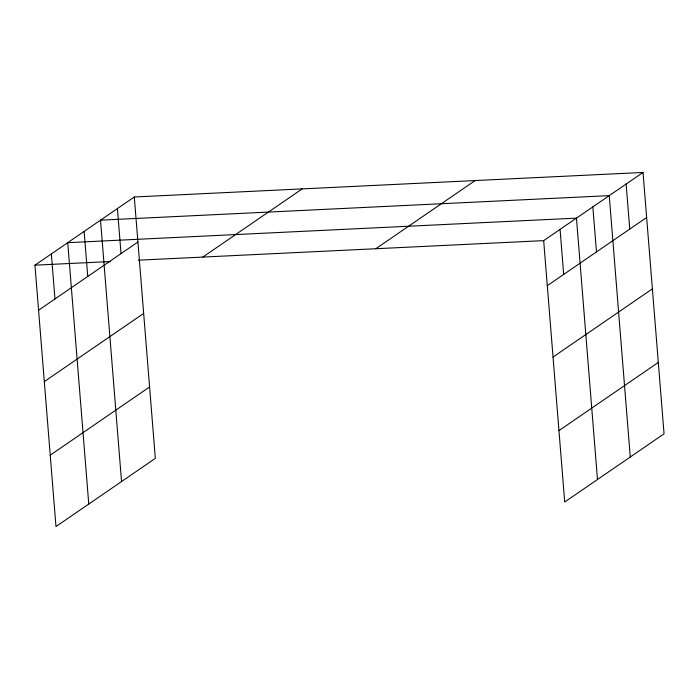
<?xml version="1.0" encoding="UTF-8"?>
<svg xmlns="http://www.w3.org/2000/svg" width="699" height="699" viewBox="0 0 699 699"><rect width="100%" height="100%" fill="white"/><g stroke="black" fill="none" stroke-linecap="round" stroke-linejoin="round"><path stroke-width="1.05" d="M134.295 196.996L155.327 458.369L55.981 526.548L34.95 265.174L134.295 196.996L643.019 172.452L664.05 433.826L564.705 502.004L543.673 240.631L643.019 172.452M38.576 310.207L137.921 242.029M202.832 257.075L302.178 188.896M44.317 381.602L143.662 313.423M50.232 455.154L149.586 386.975M375.791 248.73L475.145 180.552M547.3 285.664L646.645 217.485M553.04 357.058L652.385 288.87M558.955 430.61L658.309 362.432M34.95 265.174L110.276 261.54M138.262 260.194L543.673 240.631M626.129 184.038L629.755 229.071M630.271 457.006L609.24 195.633L100.516 220.176L121.547 481.55M592.848 206.878L596.474 251.911M597.488 479.505L576.457 218.132L67.733 242.675L88.764 504.049M560.065 229.377L563.691 274.41M117.406 208.59L121.032 253.615M84.125 231.43L87.751 276.463M51.342 253.929L54.968 298.962"/></g></svg>
